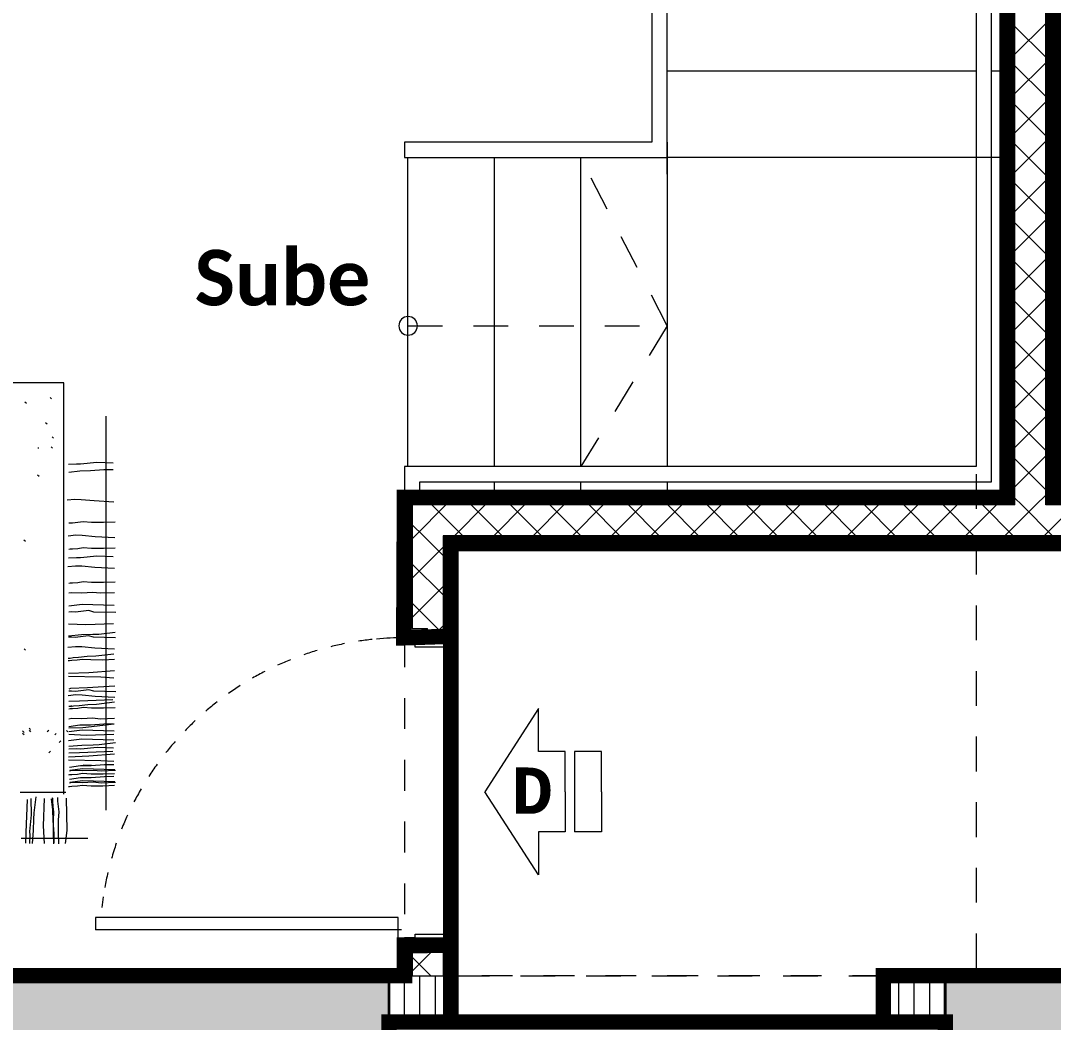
# Model space of a CAD drawing. Header units: metres. Extents: x -144 to 1000, y -717 to 29.
# Drawn here: x 740.058 to 743.401, y -557.414 to -554.171 of the extents above; entities that cross this region are included whole.
import ezdxf

# ---------------------------------------------------------------- set-up
doc = ezdxf.new("R2010")
doc.units = ezdxf.units.M
for name, pattern in [('Basculante', [0.11625, 0.075, -0.04125]), ('basculante modificado', [0.18, 0.1125, -0.0675]), ('Trazo', [0.45, 0.225, -0.225])]:
    doc.linetypes.add(name, pattern=pattern)
doc.layers.get('0').update_dxf_attribs({"color": 1})
doc.layers.add('00-MEDICION', color=30, linetype='Continuous')
for name, color, linetype, lineweight in [('A-DETL', 1, 'Continuous', 9), ('A-DETL-GENF', 1, 'Continuous', 9), ('A-DETL-MEDM', 1, 'Continuous', 30), ('A-DETL-THIN', 1, 'Continuous', 9), ('A-DOOR', 1, 'Continuous', 9), ('A-DOOR-FRAM', 1, 'Continuous', 9), ('A-DOOR-HDLN', 1, 'Trazo', 20), ('A-WALL', 4, 'Continuous', 9), ('G-ANNO-TEXT', 2, 'Continuous', 9), ('G-IMPT', 1, 'Continuous', 9), ('S-COLS', 7, 'Continuous', 9)]:
    doc.layers.add(name, color=color, linetype=linetype, lineweight=lineweight)
doc.layers.add('A-WALL-PATT', color=7, linetype='Continuous', lineweight=35, true_color=0x9c9c9c)
doc.styles.add('Calibri_B_1', font='calibrib.ttf', dxfattribs={"height": 0.135})
doc.styles.add('Courier New_B', font='courbd.ttf', dxfattribs={"height": 0.1125})

# ---------------------------------------------------------------- blocks, each defined once
blk = doc.blocks.new('JUEGO DE SALA 3 - SALA 3_dwg-332581-Nivel 13')
at = {"layer": 'G-IMPT'}
for p, q in [((-2245.2202, 507.7096), (-2245.225, 507.7049)), ((-2245.1391, 507.6952), (-2245.1439, 507.6904)), ((-2245.4051, 506.3735), (-2245.4024, 507.649)), ((-2245.2061, 507.6285), (-2245.2109, 507.6237)), ((-2245.2274, 507.5826), (-2245.2321, 507.5779)), ((-2245.2238, 507.55), (-2245.2286, 507.5452)), ((-2245.1827, 507.5473), (-2245.1827, 507.5445)), ((-2245.1808, 507.4592), (-2245.1855, 507.4545)), ((-2245.137, 507.2484), (-2245.1418, 507.2437)), ((-2245.138, 506.896), (-2245.1427, 506.8912)), ((-2245.2946, 506.7078), (-2245.2899, 506.7126)), ((-2245.2805, 506.6267), (-2245.2757, 506.6314)), ((-2245.2184, 506.6314), (-2245.2136, 506.6266)), ((-2245.1548, 506.639), (-2245.1596, 506.6343)), ((-2245.1548, 506.6318), (-2245.1596, 506.627)), ((-2245.134, 506.63), (-2245.1388, 506.6252)), ((-2245.2573, 506.5976), (-2245.2525, 506.5928)), ((-2245.2427, 506.6218), (-2245.2379, 506.617)), ((-2245.134, 506.6227), (-2245.1388, 506.618)), ((-2245.224, 506.5641), (-2245.2192, 506.5594)), ((-2245.3573, 506.518), (-2245.3298, 506.5196)), ((-2245.2741, 506.4304), (-2245.1263, 506.43)), ((-2245.13, 506.2823), (-2245.3454, 506.2827))]:
    blk.add_line(p, q, dxfattribs=at)
at = {"layer": 'G-IMPT', "flags": 128}
for points in [[(-2245.2681, 506.4258), (-2245.2652, 507.7566), (-2242.9438, 507.7516)], [(-2245.4254, 507.4975), (-2245.3724, 507.499), (-2245.3195, 507.4934), (-2245.3068, 507.4942), (-2245.2805, 507.4929)], [(-2245.4247, 507.4756), (-2245.3947, 507.4751), (-2245.3515, 507.4721), (-2245.3172, 507.4716), (-2245.2816, 507.4664)], [(-2245.4277, 507.3712), (-2245.3637, 507.3749), (-2245.3218, 507.3786), (-2245.301, 507.3794), (-2245.2764, 507.3768)], [(-2245.4319, 507.3068), (-2245.3942, 507.3051), (-2245.3556, 507.3054), (-2245.3281, 507.307), (-2245.3112, 507.3045), (-2245.2934, 507.3032), (-2245.2862, 507.3027), (-2245.2824, 507.3023)], [(-2245.4314, 507.2555), (-2245.3674, 507.2592), (-2245.3255, 507.2629), (-2245.3047, 507.2637), (-2245.2802, 507.2611)], [(-2245.432, 507.2225), (-2245.3944, 507.2208), (-2245.3558, 507.2211), (-2245.3283, 507.2227), (-2245.3113, 507.2202), (-2245.2936, 507.2188), (-2245.2864, 507.2184), (-2245.2825, 507.218)], [(-2245.426, 507.1941), (-2245.3731, 507.1957), (-2245.3201, 507.1901), (-2245.3074, 507.1909), (-2245.2812, 507.1896)], [(-2245.4306, 507.1558), (-2245.3666, 507.1595), (-2245.3247, 507.1632), (-2245.3039, 507.164), (-2245.2793, 507.1614)], [(-2245.4323, 507.1125), (-2245.3946, 507.1107), (-2245.356, 507.1111), (-2245.3285, 507.1127), (-2245.3116, 507.1101), (-2245.2938, 507.1088), (-2245.2866, 507.1084), (-2245.2828, 507.1079)], [(-2245.4307, 507.0778), (-2245.3845, 507.076), (-2245.3587, 507.0785), (-2245.3248, 507.0767), (-2245.2917, 507.0775), (-2245.2824, 507.0758)], [(-2245.4295, 507.0369), (-2245.3253, 507.0397), (-2245.2829, 507.0341)], [(-2245.4348, 507.0134), (-2245.3637, 507.0149), (-2245.3476, 507.0196), (-2245.304, 507.0144), (-2245.2908, 507.0152), (-2245.2828, 507.0148)], [(-2245.4269, 506.977), (-2245.338, 506.9734), (-2245.2812, 506.9758)], [(-2245.434, 506.932), (-2245.3628, 506.9335), (-2245.3467, 506.9381), (-2245.3031, 506.933), (-2245.29, 506.9338), (-2245.2819, 506.9334)], [(-2245.4325, 506.9495), (-2245.3804, 506.9426), (-2245.3605, 506.9421), (-2245.3236, 506.9408), (-2245.2817, 506.9373)], [(-2245.4311, 506.8946), (-2245.3671, 506.8983), (-2245.3252, 506.902), (-2245.3045, 506.9028), (-2245.2799, 506.9002)], [(-2245.4286, 506.8794), (-2245.3702, 506.8725), (-2245.3422, 506.8707), (-2245.3147, 506.8677), (-2245.2965, 506.8664), (-2245.2876, 506.8651), (-2245.2808, 506.8651)], [(-2245.4308, 506.8616), (-2245.3931, 506.8598), (-2245.3545, 506.8602), (-2245.327, 506.8618), (-2245.3101, 506.8592), (-2245.2923, 506.8579), (-2245.2851, 506.8575), (-2245.2813, 506.857)], [(-2245.4312, 506.8253), (-2245.3474, 506.8187), (-2245.2817, 506.816)], [(-2245.4287, 506.8015), (-2245.3862, 506.8039), (-2245.2823, 506.8058)], [(-2245.4324, 506.7751), (-2245.3786, 506.7721), (-2245.3439, 506.7694), (-2245.2884, 506.7676), (-2245.2829, 506.7651)], [(-2245.4354, 506.7574), (-2245.3642, 506.7589), (-2245.3481, 506.7635), (-2245.3045, 506.7583), (-2245.2914, 506.7592), (-2245.2833, 506.7587)], [(-2245.4325, 506.7383), (-2245.3685, 506.742), (-2245.3266, 506.7457), (-2245.3058, 506.7465), (-2245.2813, 506.7439)], [(-2245.4255, 506.7307), (-2245.3179, 506.7262), (-2245.2836, 506.7249)], [(-2245.4331, 506.7053), (-2245.3955, 506.7035), (-2245.3569, 506.7039), (-2245.3294, 506.7055), (-2245.3124, 506.7029), (-2245.2947, 506.7016), (-2245.2875, 506.7012), (-2245.2837, 506.7007)], [(-2245.431, 506.7231), (-2245.3726, 506.7162), (-2245.3446, 506.7144), (-2245.3171, 506.7114), (-2245.2989, 506.7101), (-2245.29, 506.7088), (-2245.2832, 506.7088)], [(-2245.4315, 506.6706), (-2245.3854, 506.6688), (-2245.3595, 506.6713), (-2245.3257, 506.6695), (-2245.2926, 506.6703), (-2245.2833, 506.6686)], [(-2245.4304, 506.6297), (-2245.3262, 506.6325), (-2245.2838, 506.6269)], [(-2245.4299, 506.6522), (-2245.3291, 506.6405), (-2245.2829, 506.6387)], [(-2245.4265, 506.653), (-2245.3964, 506.6525), (-2245.3532, 506.6494), (-2245.3189, 506.6489), (-2245.2834, 506.6438)], [(-2245.4294, 506.6006), (-2245.3252, 506.6034), (-2245.2829, 506.5978)], [(-2245.4287, 506.6191), (-2245.3397, 506.6156), (-2245.283, 506.618)], [(-2245.4342, 506.5916), (-2245.3822, 506.5848), (-2245.3623, 506.5843), (-2245.3254, 506.5829), (-2245.2835, 506.5795)], [(-2245.4284, 506.5751), (-2245.3754, 506.5767), (-2245.3225, 506.5711), (-2245.3098, 506.5719), (-2245.2835, 506.5706)], [(-2245.4258, 506.5641), (-2245.3183, 506.5596), (-2245.284, 506.5583)], [(-2245.4318, 506.5548), (-2245.3479, 506.5483), (-2245.2823, 506.5456)], [(-2245.4293, 506.5311), (-2245.3867, 506.5335), (-2245.2829, 506.5354)], [(-2245.4343, 506.5018), (-2245.3881, 506.5), (-2245.3623, 506.5025), (-2245.3284, 506.5007), (-2245.2954, 506.5015), (-2245.2861, 506.4998)], [(-2245.433, 506.5044), (-2245.3288, 506.5071), (-2245.2865, 506.5015)], [(-2245.4292, 506.5208), (-2245.3991, 506.5203), (-2245.3559, 506.5173), (-2245.3216, 506.5168), (-2245.286, 506.5116)], [(-2245.4344, 506.4634), (-2245.3882, 506.4616), (-2245.3624, 506.4641), (-2245.3285, 506.4623), (-2245.2955, 506.4631), (-2245.2862, 506.4614)], [(-2245.4331, 506.466), (-2245.3289, 506.4687), (-2245.2866, 506.4631)], [(-2245.432, 506.4917), (-2245.3944, 506.4899), (-2245.3558, 506.4903), (-2245.3283, 506.4919), (-2245.3113, 506.4893), (-2245.2936, 506.488), (-2245.2864, 506.4876), (-2245.2826, 506.4872)], [(-2245.4293, 506.4824), (-2245.3992, 506.482), (-2245.356, 506.4789), (-2245.3217, 506.4784), (-2245.2861, 506.4732)], [(-2245.4321, 506.4534), (-2245.3944, 506.4516), (-2245.3559, 506.4519), (-2245.3284, 506.4536), (-2245.3114, 506.451), (-2245.2936, 506.4497), (-2245.2864, 506.4492), (-2245.2826, 506.4488)], [(-2245.275, 506.4119), (-2245.2782, 506.3078), (-2245.2728, 506.2654)], [(-2245.2523, 506.2645), (-2245.2506, 506.3022), (-2245.2509, 506.3407), (-2245.2525, 506.3682), (-2245.25, 506.3852), (-2245.2487, 506.403), (-2245.2482, 506.4102), (-2245.2478, 506.414)], [(-2245.2367, 506.2672), (-2245.2362, 506.2973), (-2245.2331, 506.3405), (-2245.2326, 506.3748), (-2245.2275, 506.4104)], [(-2245.2358, 506.2644), (-2245.234, 506.3021), (-2245.2344, 506.3407), (-2245.236, 506.3682), (-2245.2334, 506.3851), (-2245.2321, 506.4029), (-2245.2317, 506.4101), (-2245.2313, 506.4139)], [(-2245.2045, 506.4111), (-2245.2013, 506.3222), (-2245.204, 506.2654)], [(-2245.177, 506.4166), (-2245.1704, 506.3645), (-2245.17, 506.3446), (-2245.1688, 506.3077), (-2245.1655, 506.2658)], [(-2245.1605, 506.4106), (-2245.1623, 506.3577), (-2245.1569, 506.3047), (-2245.1578, 506.292), (-2245.1566, 506.2658)], [(-2245.1495, 506.4081), (-2245.1455, 506.3005), (-2245.1443, 506.2662)]]:
    blk.add_lwpolyline(points, dxfattribs=at)
blk = doc.blocks.new('F')
at = {"layer": 'A-WALL-PATT', "lineweight": 5, "true_color": 0x747474}
h = blk.add_hatch(color=8, dxfattribs=at)
h.paths.add_polyline_path([(745.8341, -499.2194), (745.8341, -496.4697), (745.8091, -496.4697), (745.8091, -499.2194)])
h.paths.add_polyline_path([(745.8341, -496.3197), (745.8341, -494.9197), (745.8091, -494.9197), (745.8091, -496.3197)])
h.paths.add_polyline_path([(745.8091, -494.7697), (745.8341, -494.7697), (745.8341, -492.7694), (745.8091, -492.7694), (745.8091, -493.5654)])
at = {"layer": 'A-WALL-PATT', "true_color": 0x747474}
h = blk.add_hatch(color=8, dxfattribs=at)
h.paths.add_polyline_path([(745.9591, -499.2194), (745.9591, -497.2694), (745.9341, -497.2694), (745.9341, -499.2194)])
h.paths.add_polyline_path([(745.9341, -497.1194), (745.9591, -497.1194), (745.9591, -492.7694), (745.8341, -492.7694), (745.8341, -492.7944), (745.9341, -492.7944), (745.9341, -496.6168)])
at = {"layer": 'A-WALL-PATT', "lineweight": 5, "true_color": 0x747474}
h = blk.add_hatch(color=8, dxfattribs=at)
h.paths.add_polyline_path([(747.359, -499.2944), (747.359, -499.2194), (747.0591, -499.2194), (747.0591, -499.2444), (747.334, -499.2444), (747.334, -499.2944)])
h.paths.add_polyline_path([(748.384, -499.2944), (748.384, -499.2444), (748.5591, -499.2444), (748.5591, -499.2194), (748.359, -499.2194), (748.359, -499.2944)])
h.paths.add_polyline_path([(743.8587, -499.2444), (745.8341, -499.2444), (745.8341, -499.2194), (743.8587, -499.2194)])
h.paths.add_polyline_path([(746.958, -499.2444), (746.9591, -499.2444), (746.9591, -499.2194), (745.9341, -499.2194), (745.9341, -499.2444), (746.616, -499.2444)])
h = blk.add_hatch(color=8, dxfattribs=at)
h.paths.add_polyline_path([(743.8837, -500.7684), (743.8837, -500.6944), (743.9337, -500.6944), (743.9337, -500.6694), (743.8587, -500.6694), (743.8587, -500.7684)])
h.paths.add_polyline_path([(743.8937, -499.6694), (743.9337, -499.6683), (743.9337, -499.6444), (743.8837, -499.6444), (743.8837, -499.2444), (743.8587, -499.2444), (743.8587, -499.6694), (743.8837, -499.6694)])
at = {"layer": 'A-WALL-PATT', "true_color": 0x747474}
h = blk.add_hatch(color=8, dxfattribs=at)
h.paths.add_polyline_path([(747.2054, -499.3694), (747.359, -499.3694), (747.359, -499.3444), (743.9837, -499.3444), (743.9837, -499.3694), (747.1783, -499.3694)])
h.paths.add_polyline_path([(748.5591, -499.3694), (748.5591, -499.3444), (748.359, -499.3444), (748.359, -499.3694), (748.384, -499.3694)])
h = blk.add_hatch(color=8, dxfattribs=at)
h.paths.add_polyline_path([(744.0087, -500.7684), (744.0087, -500.6694), (743.9837, -500.6694), (743.9837, -500.7684)])
h.paths.add_polyline_path([(744.0087, -499.6694), (744.0087, -499.3694), (743.9837, -499.3694), (743.9837, -499.6694)])
at = {"layer": 'S-COLS', "true_color": 0x5b5b5b}
h = blk.add_hatch(color=251, dxfattribs=at)
h.paths.add_polyline_path([(737.9091, -511.6194), (738.4091, -511.6194), (738.4091, -510.7194), (737.9091, -510.7194), (737.9091, -511.4434)])
h.paths.add_polyline_path([(756.2089, -511.6194), (756.2089, -510.7194), (755.7089, -510.7194), (755.7089, -511.6194), (756.1555, -511.6194)])
h.paths.add_polyline_path([(746.1091, -511.6194), (746.1091, -510.7194), (745.6091, -510.7194), (745.6091, -511.6194)])
h.paths.add_polyline_path([(737.9701, -503.9194), (738.409, -503.9194), (738.409, -503.2194), (737.909, -503.2194), (737.909, -503.9194)])
h.paths.add_polyline_path([(751.9092, -503.9194), (752.4092, -503.9194), (752.409, -500.7694), (751.9092, -500.7694), (751.9092, -503.7694)])
h.paths.add_polyline_path([(755.8092, -503.9194), (756.2092, -503.9194), (756.2092, -503.2194), (755.8092, -503.2194), (755.8092, -503.737)])
h.paths.add_polyline_path([(741.8089, -503.9194), (743.8091, -503.9194), (743.8087, -503.4194), (742.1089, -503.4194), (742.1089, -501.2694), (743.8092, -501.2694), (743.8092, -500.7694), (741.8089, -500.7694), (741.8089, -503.7722)])
h.paths.add_polyline_path([(746.1091, -503.9194), (746.1091, -503.0194), (745.6091, -503.0194), (745.6091, -503.9194), (745.7591, -503.9194)])
h.paths.add_polyline_path([(745.6092, -501.6694), (746.1092, -501.6694), (746.1092, -500.7694), (745.6092, -500.7694), (745.6092, -500.8094)])
h.paths.add_polyline_path([(737.9089, -501.4694), (738.4089, -501.4694), (738.4089, -500.7684), (737.9089, -500.7684), (737.9089, -500.8434)])
h.paths.add_polyline_path([(756.2091, -501.4694), (756.2092, -501.4694), (756.2091, -500.7684), (755.8092, -500.7694), (755.8092, -501.4694), (756.0848, -501.4694)])
h.paths.add_polyline_path([(745.6841, -492.7694), (746.1091, -492.7694), (746.1091, -491.8694), (745.6091, -491.8694), (745.6091, -492.7694)])
h.paths.add_polyline_path([(756.2091, -492.7694), (756.2091, -491.8694), (755.7091, -491.8694), (755.7091, -492.7694), (756.1341, -492.7694)])
h.paths.add_polyline_path([(739.0091, -492.1694), (739.0091, -491.6694), (738.1091, -491.6694), (738.1091, -492.1694), (738.6028, -492.1694)])
at = {"layer": 'A-DETL', "color": 7, "linetype": 'basculante modificado'}
for p, q in [((745.7091, -492.7694), (745.7091, -500.7684)), ((744.7093, -498.6647), (744.4298, -498.1218)), ((743.8698, -498.6647), (744.7093, -498.6647)), ((744.7093, -498.6647), (744.4298, -499.1194)), ((743.8091, -500.7684), (745.6091, -500.7684))]:
    blk.add_line(p, q, dxfattribs=at)
at = {"layer": 'A-DETL', "color": 7}
for p, q in [((745.7091, -497.8394), (744.7093, -497.8394)), ((745.8091, -497.8394), (745.7591, -497.8394)), ((744.7098, -499.1194), (744.7098, -498.0694)), ((743.8698, -499.1194), (743.8698, -498.1194)), ((744.1498, -499.1194), (744.1498, -498.1194)), ((744.4298, -499.1194), (744.4298, -498.1194)), ((744.7093, -498.1735), (744.7093, -498.1194)), ((745.8091, -498.1194), (744.7093, -498.1194)), ((744.1498, -499.2197), (744.1498, -499.1694)), ((744.4298, -499.2194), (744.4298, -499.1694)), ((744.7098, -499.2197), (744.7098, -499.1694))]:
    blk.add_line(p, q, dxfattribs=at)
at = {"layer": 'A-DETL-GENF', "linetype": 'Basculante'}
for p, q in [((744.0087, -499.6694), (743.8587, -499.6694)), ((743.8587, -499.6694), (743.8587, -500.6694)), ((744.0087, -500.6694), (744.0087, -499.6694)), ((743.8587, -500.6694), (744.0087, -500.6694)), ((745.4089, -500.7684), (744.0089, -500.7684)), ((744.0089, -500.9184), (745.4089, -500.9184))]:
    blk.add_line(p, q, dxfattribs=at)
at = {"layer": 'A-DETL-GENF'}
for p, q in [((744.2922, -499.9035), (744.1186, -500.1726)), ((744.2922, -500.0423), (744.2922, -499.9035)), ((744.379, -500.0423), (744.2922, -500.0423)), ((744.379, -500.1726), (744.379, -500.0423)), ((744.4093, -500.0423), (744.4093, -500.3028)), ((744.4961, -500.0423), (744.4093, -500.0423)), ((744.4961, -500.1726), (744.4961, -500.0423)), ((744.2922, -500.4416), (744.1186, -500.1726)), ((744.379, -500.1726), (744.379, -500.3028)), ((744.4961, -500.1726), (744.4961, -500.3028)), ((744.379, -500.3028), (744.2922, -500.3028)), ((744.2922, -500.3028), (744.2922, -500.4416)), ((744.4961, -500.3028), (744.4093, -500.3028))]:
    blk.add_line(p, q, dxfattribs=at)
at = {"layer": 'A-DETL-MEDM'}
for p, q in [((744.0089, -500.7684), (744.0089, -500.9184)), ((745.4089, -500.9184), (745.4089, -500.7684))]:
    blk.add_line(p, q, dxfattribs=at)
at = {"layer": 'A-DETL-THIN'}
for p, q in [((745.7591, -499.1694), (745.7591, -496.5196)), ((745.7091, -496.5696), (745.7091, -499.1194)), ((744.7093, -498.1194), (744.7093, -497.5696)), ((744.6593, -497.6196), (744.6593, -498.0694)), ((744.6593, -498.0694), (743.8593, -498.0694)), ((743.8593, -498.0694), (743.8593, -498.1194)), ((743.8593, -498.1194), (744.7093, -498.1194)), ((745.7091, -499.1194), (743.8587, -499.1194)), ((743.8587, -499.1194), (743.8587, -499.2194)), ((743.9087, -499.2194), (743.9087, -499.1694)), ((743.9087, -499.1694), (745.7591, -499.1694)), ((743.8587, -499.2194), (743.9087, -499.2194))]:
    blk.add_line(p, q, dxfattribs=at)
for start, end in [(0, 180), (180, 0)]:
    blk.add_arc((743.8706, -498.6644), 0.03, start, end, dxfattribs=at)
at = {"layer": 'A-DOOR', "lineweight": 15}
for p, q in [((742.8587, -500.5794), (742.8587, -500.6194)), ((743.8387, -500.5794), (742.8587, -500.5794)), ((743.8387, -500.6544), (743.8387, -500.5794)), ((743.8487, -500.6194), (742.8587, -500.6194)), ((743.8487, -500.6544), (743.8387, -500.6544)), ((743.8487, -500.6694), (743.8487, -500.6544))]:
    blk.add_line(p, q, dxfattribs=at)
at = {"layer": 'A-DOOR'}
blk.add_line((743.8587, -500.6694), (744.0087, -500.6694), dxfattribs=at)
for start, end in [(90, 95.1398), (101.2538, 103.9081), (95.9429, 98.5991), (106.5629, 109.2191), (111.8777, 114.5395), (117.2056, 119.8767), (122.5538, 125.2378), (127.9295, 130.6298), (133.3395, 136.0594), (138.7903, 141.5328), (144.2878, 147.0559), (149.8378, 152.634), (155.4451, 158.2717), (161.1143, 164.1684), (166.8489, 169.7418), (166.8489, 169.7418), (171.55, 173.5406)]:
    blk.add_arc((743.8565, -500.6577), 0.9833, start, end, dxfattribs=at)
at = {"layer": 'A-DOOR-FRAM', "lineweight": 15}
for p, q in [((743.8587, -499.6944), (743.8587, -499.6694)), ((744.0087, -499.6694), (744.0087, -499.7044)), ((743.8937, -499.6944), (743.8587, -499.6944)), ((743.8937, -499.7044), (743.8937, -499.6944)), ((744.0087, -499.7044), (743.8937, -499.7044)), ((743.8587, -500.6444), (743.8937, -500.6444)), ((743.8587, -500.6694), (743.8587, -500.6444)), ((743.8937, -500.6344), (744.0087, -500.6344)), ((743.8937, -500.6444), (743.8937, -500.6344)), ((744.0087, -500.6344), (744.0087, -500.6694))]:
    blk.add_line(p, q, dxfattribs=at)
at = {"layer": 'A-DOOR-HDLN'}
blk.add_line((744.0087, -499.6694), (743.8587, -499.6694), dxfattribs=at)
at = {"layer": 'A-WALL'}
for p, q in [((745.8341, -499.2444), (745.8341, -492.7944)), ((745.9341, -499.2444), (745.9341, -492.7944)), ((743.8837, -499.2444), (743.8837, -499.6444)), ((745.8341, -499.2444), (743.8837, -499.2444)), ((747.334, -499.2444), (745.9341, -499.2444)), ((743.9837, -499.3444), (743.9837, -499.6694)), ((747.359, -499.3444), (743.9837, -499.3444)), ((743.8837, -499.6444), (743.9337, -499.6444)), ((743.9337, -499.6694), (743.9337, -499.6444)), ((743.9337, -500.6944), (743.9337, -500.6694)), ((743.9837, -500.6694), (743.9837, -500.7684)), ((743.8837, -500.6944), (743.8837, -500.7684)), ((743.9337, -500.6944), (743.8837, -500.6944)), ((743.8587, -500.7684), (744.0087, -500.7684))]:
    blk.add_line(p, q, dxfattribs=at)
at = {"layer": 'A-WALL', "lineweight": 35}
for p, q in [((745.8091, -496.4697), (745.8091, -499.2194)), ((743.8587, -499.2194), (743.8587, -499.6694)), ((745.8091, -499.2194), (743.9087, -499.2194)), ((744.0087, -499.6694), (744.0087, -499.3694)), ((744.0087, -499.3694), (747.359, -499.3694)), ((743.8587, -499.6694), (744.0087, -499.6694)), ((744.0087, -500.6694), (743.8587, -500.6694)), ((743.8587, -500.6694), (743.8587, -500.7684)), ((744.0087, -500.7684), (744.0087, -500.6694)), ((743.8587, -500.7684), (743.8087, -500.7684)), ((743.8087, -500.7684), (743.8087, -500.9184)), ((744.0089, -500.7684), (744.0087, -500.7684)), ((745.6091, -500.7684), (745.4089, -500.7684)), ((745.6091, -500.9184), (745.6091, -500.7684)), ((743.8087, -500.9184), (744.0089, -500.9184)), ((745.4089, -500.9184), (745.6091, -500.9184))]:
    blk.add_line(p, q, dxfattribs=at)
at = {"layer": 'A-WALL-PATT', "color": 1, "lineweight": 5, "true_color": 0xff0000}
for p, q in [((745.8341, -497.7851), (745.9341, -497.6851)), ((745.9341, -497.7948), (745.8341, -497.6948)), ((745.8341, -497.9124), (745.9341, -497.8124)), ((745.9341, -497.9221), (745.8341, -497.8221)), ((745.8341, -498.0397), (745.9341, -497.9397)), ((745.9341, -498.0494), (745.8341, -497.9494)), ((745.8341, -498.1669), (745.9341, -498.0669)), ((745.9341, -498.1766), (745.8341, -498.0766)), ((745.8341, -498.2942), (745.9341, -498.1942)), ((745.9341, -498.3039), (745.8341, -498.2039)), ((745.8341, -498.4215), (745.9341, -498.3215)), ((745.9341, -498.4312), (745.8341, -498.3312)), ((745.8341, -498.5488), (745.9341, -498.4488)), ((745.9341, -498.5585), (745.8341, -498.4585)), ((745.8341, -498.6761), (745.9341, -498.5761)), ((745.9341, -498.6857), (745.8341, -498.5857)), ((745.8341, -498.8033), (745.9341, -498.7033)), ((745.9341, -498.813), (745.8341, -498.713)), ((745.8341, -498.9306), (745.9341, -498.8306)), ((745.9341, -498.9403), (745.8341, -498.8403)), ((745.8341, -499.0579), (745.9341, -498.9579)), ((745.9341, -499.0676), (745.8341, -498.9676)), ((745.8341, -499.1852), (745.9341, -499.0852)), ((745.9341, -499.1949), (745.8341, -499.0949)), ((745.8564, -499.2444), (745.8341, -499.2221)), ((745.9021, -499.2444), (745.9341, -499.2125)), ((743.8929, -499.3444), (743.9929, -499.2444)), ((744.0472, -499.3444), (743.9472, -499.2444)), ((744.0202, -499.3444), (744.1202, -499.2444)), ((744.1745, -499.3444), (744.0745, -499.2444)), ((744.1475, -499.3444), (744.2475, -499.2444)), ((744.3018, -499.3444), (744.2018, -499.2444)), ((744.2748, -499.3444), (744.3748, -499.2444)), ((744.4291, -499.3444), (744.3291, -499.2444)), ((744.4021, -499.3444), (744.5021, -499.2444)), ((744.5563, -499.3444), (744.4563, -499.2444)), ((744.5293, -499.3444), (744.6293, -499.2444)), ((744.6836, -499.3444), (744.5836, -499.2444)), ((744.6566, -499.3444), (744.7566, -499.2444)), ((744.8109, -499.3444), (744.7109, -499.2444)), ((744.7839, -499.3444), (744.8839, -499.2444)), ((744.9382, -499.3444), (744.8382, -499.2444)), ((744.9112, -499.3444), (745.0112, -499.2444)), ((745.0654, -499.3444), (744.9654, -499.2444)), ((745.0385, -499.3444), (745.1385, -499.2444)), ((745.1927, -499.3444), (745.0927, -499.2444)), ((745.1657, -499.3444), (745.2657, -499.2444)), ((745.32, -499.3444), (745.22, -499.2444)), ((745.293, -499.3444), (745.393, -499.2444)), ((745.4473, -499.3444), (745.3473, -499.2444)), ((745.4203, -499.3444), (745.5203, -499.2444)), ((745.5746, -499.3444), (745.4746, -499.2444)), ((745.5476, -499.3444), (745.6476, -499.2444)), ((745.7018, -499.3444), (745.6018, -499.2444)), ((745.6749, -499.3444), (745.7749, -499.2444)), ((745.8291, -499.3444), (745.7291, -499.2444)), ((745.8021, -499.3444), (745.9021, -499.2444)), ((745.9564, -499.3444), (745.8564, -499.2444)), ((745.9294, -499.3444), (746.0294, -499.2444)), ((743.9199, -499.3444), (743.8837, -499.3082)), ((743.8837, -499.3537), (743.8929, -499.3444)), ((743.9837, -499.4082), (743.9199, -499.3444)), ((743.8837, -499.4809), (743.9837, -499.3809)), ((743.9837, -499.5355), (743.8837, -499.4355)), ((743.8837, -499.6082), (743.9837, -499.5082)), ((743.9837, -499.6628), (743.8837, -499.5628)), ((743.9501, -499.6691), (743.9837, -499.6355)), ((743.8837, -500.7537), (743.968, -500.6694)), ((743.9837, -500.681), (743.9721, -500.6694)), ((743.9438, -500.7684), (743.8837, -500.7083))]:
    blk.add_line(p, q, dxfattribs=at)
at = {"layer": 'A-WALL-PATT', "color": 8, "lineweight": 5, "true_color": 0x727272}
for p, q in [((743.8587, -500.9184), (743.8587, -500.7692)), ((743.9087, -500.9184), (743.9087, -500.7689)), ((743.9587, -500.9184), (743.9587, -500.7686)), ((744.0087, -500.9184), (744.0087, -500.7684)), ((745.4587, -500.9184), (745.4587, -500.7692)), ((745.5087, -500.9184), (745.5087, -500.7689)), ((745.5587, -500.9184), (745.5587, -500.7686)), ((745.6087, -500.9184), (745.6087, -500.7684))]:
    blk.add_line(p, q, dxfattribs=at)
at = {"layer": 'S-COLS', "lineweight": 35}
for p, q in [((743.8092, -500.7694), (741.8089, -500.7694)), ((743.8092, -501.2694), (743.8092, -500.7694)), ((746.1092, -500.7694), (745.6092, -500.7694)), ((745.6092, -500.7694), (745.6092, -501.6694))]:
    blk.add_line(p, q, dxfattribs=at)
at = {"extrusion": (0, 0, -1), "zscale": -1, "rotation": 0.1225191295726474}
blk.add_blockref('JUEGO DE SALA 3 - SALA 3_dwg-332581-Nivel 13', (1503.5892, -1001.8036), dxfattribs=at)
at = {"layer": 'G-ANNO-TEXT', "style": 'Calibri_B_1'}
blk.add_text('Sube', height=0.18, dxfattribs=at).set_placement((743.1794, -498.5984))
at = {"layer": 'G-ANNO-TEXT', "style": 'Courier New_B', "width": 0.9}
blk.add_text('D', height=0.15, dxfattribs=at).set_placement((744.205, -500.2443))

msp = doc.modelspace()

# ---------------------------------------------------------------- linework, layer by layer
at = {"layer": '00-MEDICION', "const_width": 0.05}
for points in [[(743.0508, -548.3143), (743.0508, -549.264), (743.2508, -549.264), (743.2504, -551.2643), (740.2463, -551.2643), (740.2463, -551.4143), (743.2508, -551.4143), (743.2504, -552.8143), (741.1004, -552.8143), (741.1004, -552.2143), (740.9508, -552.2143), (740.9504, -552.8143), (740.4508, -552.8143), (740.4508, -552.3143), (740.3508, -552.3143), (740.3508, -552.9621), (743.2504, -552.9643), (743.2504, -555.714), (741.3004, -555.714), (741.2981, -556.169), (741.4504, -556.164), (741.4504, -557.164)], [(741.4504, -557.164), (741.3004, -557.164), (741.3004, -557.263), (735.2008, -557.263)]]:
    msp.add_lwpolyline(points, dxfattribs=at)
at = {"layer": '00-MEDICION', "color": 5, "const_width": 0.05}
for points in [[(741.4504, -557.413), (741.4504, -555.864), (744.8007, -555.864), (744.8007, -555.714), (744.5008, -555.7134), (744.5008, -554.564), (744.4008, -554.564), (744.4008, -555.714), (743.4008, -555.714), (743.4004, -553.764), (746.0008, -553.764), (746.0008, -555.714), (745.8007, -555.714), (745.8007, -555.864), (746.0008, -555.864), (746.0008, -557.263), (742.8506, -557.263), (742.8506, -557.413), (741.4504, -557.413)], [(741.2507, -560.264), (741.2509, -557.764), (741.2504, -557.413), (742.8506, -557.413), (743.0509, -557.413), (743.0508, -560.264), (742.8509, -560.264), (742.8534, -560.414), (741.4504, -560.414), (741.4504, -560.264), (741.2507, -560.264)]]:
    msp.add_lwpolyline(points, dxfattribs=at)

# ---------------------------------------------------------------- block references
at = {"color": 3}
msp.add_blockref('F', (-2.5583, -56.4946), dxfattribs=at)

doc.saveas('drawing.dxf')
